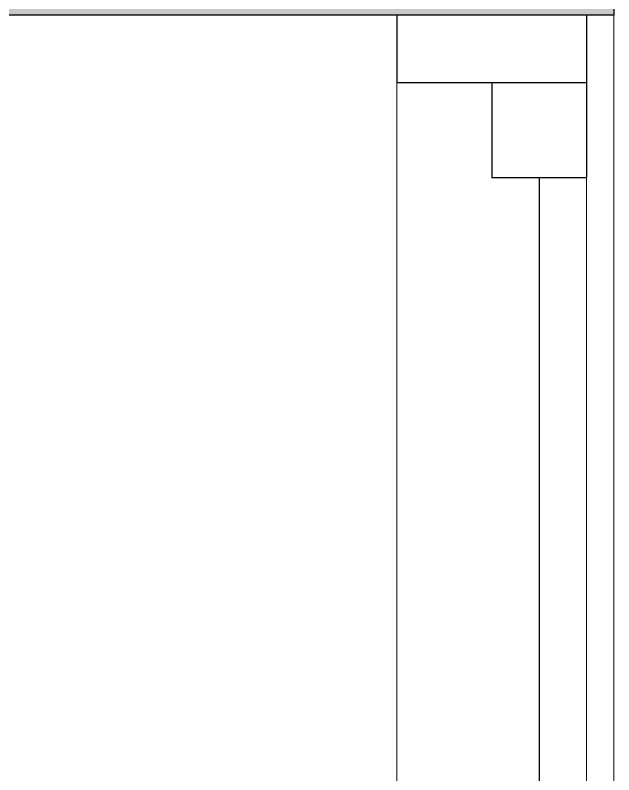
# Model space of a CAD drawing. Header units: inches. Extents: x 1808 to 3386, y -164 to 1857.
# Drawn here: x 2375.6 to 2386.63, y 1616.31 to 1630.31 of the extents above; entities that cross this region are included whole.
import ezdxf

# ---------------------------------------------------------------- set-up
doc = ezdxf.new("R2010")
doc.units = ezdxf.units.IN
doc.header["$MEASUREMENT"] = 0
for name, color, linetype, lineweight in [('A-GLAZ', 151, 'Continuous', 18), ('A-WALL-PATT', 111, 'Continuous', 18), ('I-WALL', 2, 'Continuous', 18)]:
    doc.layers.add(name, color=color, linetype=linetype, lineweight=lineweight)

# ---------------------------------------------------------------- blocks, each defined once
blk = doc.blocks.new('Window-Double-Hung - 48_ X 48_-7273517-Level MEZ RCP')
at = {"layer": 'A-GLAZ', "color": 8, "lineweight": 30}
for p, q in [((-28, 6), (-28, -6)), ((-28, 5.5), (-25, 5.5)), ((-26.75, 5.5), (-26.75, 2)), ((-25, 5.5), (-25, 3.75)), ((-25, 4.625), (25, 4.625)), ((-26.75, 3.75), (-25, 3.75)), ((-28, 2), (-26.75, 2))]:
    blk.add_line(p, q, dxfattribs=at)
at = {"layer": 'A-GLAZ'}
blk.add_line((28, 6), (-28, 6), dxfattribs=at)
at = {"layer": 'A-GLAZ', "lineweight": 9}
for p, q in [((-25, 5.5), (25, 5.5)), ((-26.75, 2), (26.75, 2))]:
    blk.add_line(p, q, dxfattribs=at)

msp = doc.modelspace()

# ---------------------------------------------------------------- hatches: boundary and pattern name
at = {"layer": 'A-WALL-PATT', "lineweight": 9}
h = msp.add_hatch(color=7, dxfattribs=at)
h.paths.add_polyline_path([(2380.579, 1207.728), (2386.629, 1207.728), (2386.629, 1279.928), (2374.629, 1279.928), (2374.629, 1207.728), (2374.671, 1207.728)], flags=0)
h.paths.add_polyline_path([(2374.671, 1335.928), (2386.629, 1335.928), (2386.629, 1381.728), (2374.629, 1381.728), (2374.629, 1335.928)], flags=0)
h.paths.add_polyline_path([(2374.629, 1437.728), (2386.629, 1437.728), (2386.629, 1481.605), (2374.629, 1481.605), (2374.629, 1441.228)], flags=0)
h.paths.add_polyline_path([(2374.671, 1537.605), (2386.629, 1537.605), (2386.629, 1574.315), (2374.629, 1574.315), (2374.629, 1537.605)], flags=0)
h.paths.add_polyline_path([(2374.629, 1630.315), (2386.629, 1630.315), (2386.629, 1688.603), (2374.629, 1688.603), (2374.629, 1634.235)], flags=0)
h.paths.add_polyline_path([(2386.629, 1744.603), (2386.629, 1844.853), (2374.629, 1844.853), (2374.629, 1744.603)], flags=0)

# ---------------------------------------------------------------- linework, layer by layer
at = {"layer": 'I-WALL', "color": 8, "lineweight": 30}
msp.add_line((2386.629, 1688.603), (2386.629, 1630.315), dxfattribs=at)

# ---------------------------------------------------------------- block references
at = {"layer": 'A-GLAZ', "rotation": 270}
msp.add_blockref('Window-Double-Hung - 48_ X 48_-7273517-Level MEZ RCP', (2380.629, 1602.315), dxfattribs=at)

doc.saveas('drawing.dxf')
